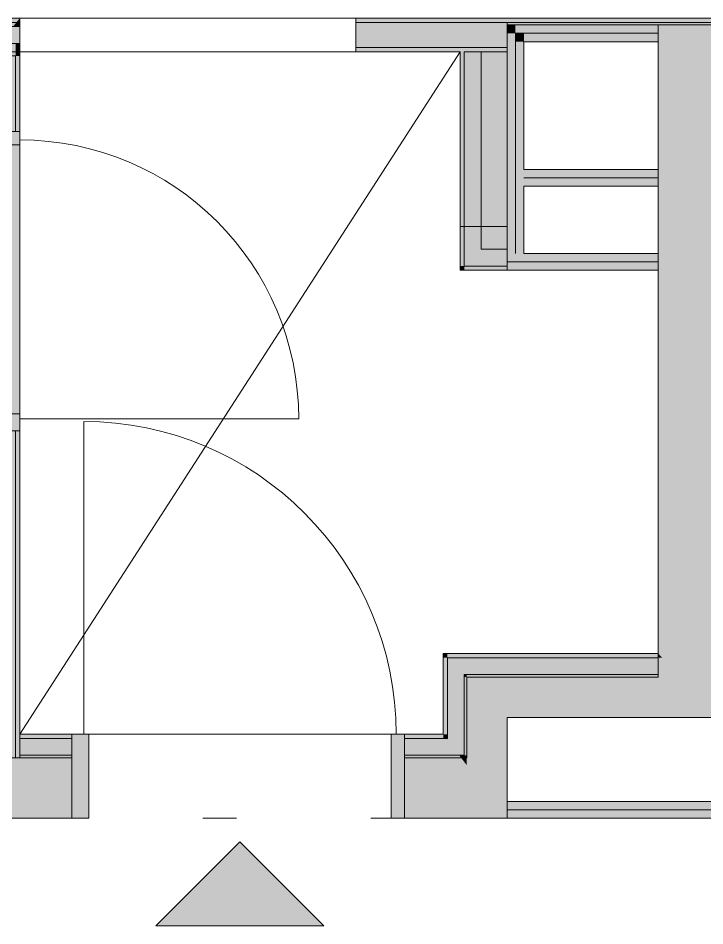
# Model space of a CAD drawing. Header units: metres. Extents: x -3 to 171, y -23 to 41.
# Drawn here: x 140.219 to 142.263, y 28.915 to 31.615 of the extents above; entities that cross this region are included whole.
import ezdxf

# ---------------------------------------------------------------- set-up
doc = ezdxf.new("R2010")
doc.units = ezdxf.units.M
doc.header["$MEASUREMENT"] = 0
doc.linetypes.add('UNSICHTBAR', pattern=[0.4, 0, -0.4])
for name, color, linetype in [('120 Wand Innen tragend', 7, 'Continuous'), ('130 Wand Innen', 7, 'Continuous'), ('170 Schachtwände', 7, 'Continuous'), ('230 Decke abgehaengt', 7, 'Continuous'), ('815 Raumbegrenzung', 7, 'Continuous'), ('905 VP Beschriftung Übersicht.Übersicht', 7, 'Continuous')]:
    doc.layers.add(name, color=color, linetype=linetype)
doc.linetypes.add('Grenze Grundstück', pattern='A,0,[1,415_260415_PP_VA_1_7 1 DG1.Shx,S=0.00031746,R=0,X=0,Y=0],-0.04,0', length=0.04)

# ---------------------------------------------------------------- blocks, each defined once
blk = doc.blocks.new('Decke_14_2', base_point=(140.2242, 29.4852))
at = {"layer": '230 Decke abgehaengt', "color": 8, "linetype": 'Grenze Grundstück', "lineweight": 13, "ltscale": 200, "flags": 128}
blk.add_lwpolyline([(140.2242, 29.4852), (141.4842, 29.4852), (141.4842, 29.7252), (142.1242, 29.7252), (142.1242, 30.8652), (141.6742, 30.8652), (141.6742, 30.9952), (141.5342, 30.9952), (141.5342, 31.5152), (141.2242, 31.5152), (141.2242, 31.6152), (140.2242, 31.6152)], close=True, dxfattribs=at)
blk = doc.blocks.new('Wand_10_2', base_point=(142.7492, 31.6152))
at = {"layer": '130 Wand Innen', "linetype": 'Continuous', "lineweight": 0, "true_color": 0x000000}
blk.add_hatch(color=18, dxfattribs=at).paths.add_polyline_path([(142.7492, 31.6152), (141.6742, 31.6152), (141.6742, 31.6027), (142.7492, 31.6027)])
at = {"layer": '130 Wand Innen', "linetype": 'Continuous', "lineweight": 0, "true_color": 0xffffff}
blk.add_hatch(color=7, dxfattribs=at).paths.add_polyline_path([(141.6742, 31.5952), (142.7492, 31.5952), (142.7492, 31.6027), (141.6742, 31.6027)])
at = {"layer": '130 Wand Innen', "color": 7, "linetype": 'Continuous', "lineweight": 18}
blk.add_line((141.6742, 31.6027), (142.7492, 31.6027), dxfattribs=at)
at = {"layer": '130 Wand Innen', "color": 7, "linetype": 'Continuous', "lineweight": 18, "flags": 128}
for points in [[(142.7492, 31.6152), (141.6742, 31.6152)], [(141.6742, 31.6027), (141.6742, 31.5952)], [(141.6742, 31.5952), (142.7492, 31.5952)], [(142.7492, 31.5952), (142.7492, 31.6152)]]:
    blk.add_lwpolyline(points, dxfattribs=at)
blk = doc.blocks.new('Metall Zargentür Typ3 27[6]_2', base_point=(133.3792, 35.4602))
at = {"layer": '120 Wand Innen tragend', "linetype": 'Continuous', "lineweight": 0, "true_color": 0xffffff}
for points in [[(140.3792, 29.4852), (140.3792, 29.2352), (140.4292, 29.2352), (140.4292, 29.4852)], [(141.3692, 29.2352), (141.3692, 29.4852), (141.3292, 29.4852), (141.3292, 29.2352)]]:
    blk.add_hatch(color=7, dxfattribs=at).paths.add_polyline_path(points)
at = {"layer": '120 Wand Innen tragend', "color": 8, "linetype": 'Continuous', "lineweight": 0}
blk.add_line((140.4142, 29.4852), (140.4142, 30.4152), dxfattribs=at)
at = {"layer": '120 Wand Innen tragend', "color": 7, "linetype": 'UNSICHTBAR', "lineweight": 13}
for p, q in [((141.3692, 29.4852), (140.3792, 29.4852)), ((141.3692, 29.2352), (140.3792, 29.2352))]:
    blk.add_line(p, q, dxfattribs=at)
at = {"layer": '120 Wand Innen tragend', "color": 7, "linetype": 'Continuous', "lineweight": 13}
for p, q in [((140.3792, 29.4852), (140.4292, 29.4852)), ((140.3792, 29.2352), (140.3792, 29.4852)), ((140.3792, 29.4852), (140.3792, 29.4727)), ((140.3792, 29.4852), (140.3792, 29.4727)), ((140.4292, 29.4852), (140.4292, 29.2352)), ((141.3292, 29.2352), (141.3292, 29.4852)), ((141.3292, 29.4852), (141.3692, 29.4852)), ((141.3692, 29.4852), (141.3692, 29.2352)), ((141.3692, 29.4852), (141.3692, 29.4727)), ((141.3692, 29.4852), (141.3692, 29.4727)), ((140.3792, 29.4727), (140.3792, 29.4227)), ((140.3792, 29.4727), (140.3792, 29.4227)), ((141.3692, 29.4727), (141.3692, 29.4227)), ((141.3692, 29.4727), (141.3692, 29.4227)), ((140.3792, 29.4227), (140.3792, 29.4152)), ((140.3792, 29.4227), (140.3792, 29.4152)), ((141.3692, 29.4227), (141.3692, 29.4152)), ((141.3692, 29.4227), (141.3692, 29.4152)), ((140.4292, 29.2352), (140.3792, 29.2352)), ((141.3692, 29.2352), (141.3292, 29.2352))]:
    blk.add_line(p, q, dxfattribs=at)
at = {"layer": '120 Wand Innen tragend', "color": 7, "linetype": 'Continuous', "lineweight": 18}
for p, q in [((140.3792, 29.4152), (140.3792, 29.2352)), ((140.3792, 29.4152), (140.3792, 29.2352)), ((141.3692, 29.4152), (141.3692, 29.2352)), ((141.3692, 29.4152), (141.3692, 29.2352))]:
    blk.add_line(p, q, dxfattribs=at)
at = {"layer": '120 Wand Innen tragend', "color": 8, "linetype": 'Continuous', "lineweight": 0}
blk.add_arc((140.4142, 29.4852), 0.93, 0, 90, dxfattribs=at)
blk = doc.blocks.new('Wand_30_2', base_point=(140.2242, 29.4152))
at = {"layer": '120 Wand Innen tragend', "linetype": 'Continuous', "lineweight": 0, "true_color": 0x000000}
for points in [[(140.2242, 29.4852), (140.2242, 29.4727), (140.3792, 29.4727), (140.3792, 29.4852)], [(141.3692, 29.4727), (141.4842, 29.4727), (141.4842, 29.4852), (141.3692, 29.4852)], [(141.4967, 29.4852), (141.4842, 29.4852), (141.4937, 29.4727), (141.4967, 29.4727)], [(141.4937, 29.4727), (141.4842, 29.4852), (141.4842, 29.4727)], [(140.2242, 29.4727), (140.2242, 29.4227), (140.3792, 29.4227), (140.3792, 29.4727)], [(141.3692, 29.4227), (141.4967, 29.4227), (141.4967, 29.4688), (141.4937, 29.4727), (141.3692, 29.4727)], [(141.4937, 29.4727), (141.4967, 29.4688), (141.4967, 29.4727)], [(141.5467, 29.4227), (141.5467, 29.4727), (141.4967, 29.4727), (141.4967, 29.4688), (141.5317, 29.4227)], [(141.4967, 29.4227), (141.5317, 29.4227), (141.4967, 29.4688)], [(140.2242, 29.4152), (140.2242, 29.2352), (140.3792, 29.2352), (140.3792, 29.4152)], [(141.3692, 29.2352), (141.5542, 29.2352), (141.5542, 29.3931), (141.5374, 29.4152), (141.3692, 29.4152)], [(141.5374, 29.4152), (141.5467, 29.403), (141.5467, 29.4152)], [(141.5467, 29.4152), (141.5467, 29.403), (141.5542, 29.3931), (141.5542, 29.4152)], [(141.6742, 29.4152), (141.5542, 29.4152), (141.5542, 29.3931), (141.6742, 29.2352)], [(141.5542, 29.3931), (141.5542, 29.2352), (141.6742, 29.2352)]]:
    blk.add_hatch(color=18, dxfattribs=at).paths.add_polyline_path(points)
at = {"layer": '120 Wand Innen tragend', "linetype": 'Continuous', "lineweight": 0, "true_color": 0xffffff}
for points in [[(140.2242, 29.4227), (140.2242, 29.4152), (140.3792, 29.4152), (140.3792, 29.4227)], [(141.5317, 29.4227), (141.3692, 29.4227), (141.3692, 29.4152), (141.5374, 29.4152)], [(141.5467, 29.4152), (141.5467, 29.4227), (141.5317, 29.4227), (141.5374, 29.4152)], [(141.5542, 29.4152), (141.5542, 29.4227), (141.5467, 29.4227), (141.5467, 29.4152)]]:
    blk.add_hatch(color=7, dxfattribs=at).paths.add_polyline_path(points)
at = {"layer": '120 Wand Innen tragend', "color": 7, "linetype": 'Continuous', "lineweight": 13}
for p, q in [((140.3792, 29.4852), (140.3792, 29.4727)), ((141.3692, 29.4852), (141.3692, 29.4727)), ((141.4967, 29.4727), (141.4967, 29.4852)), ((140.3792, 29.4727), (140.2242, 29.4727)), ((140.3792, 29.4727), (140.3792, 29.4227)), ((141.4937, 29.4727), (141.3692, 29.4727)), ((141.3692, 29.4727), (141.3692, 29.4227)), ((141.4967, 29.4727), (141.4937, 29.4727)), ((141.5467, 29.4227), (141.5467, 29.4727)), ((140.3792, 29.4227), (140.2242, 29.4227)), ((140.3792, 29.4227), (140.3792, 29.4152)), ((141.5317, 29.4227), (141.3692, 29.4227)), ((141.3692, 29.4227), (141.3692, 29.4152)), ((141.5467, 29.4227), (141.5317, 29.4227))]:
    blk.add_line(p, q, dxfattribs=at)
at = {"layer": '120 Wand Innen tragend', "color": 7, "linetype": 'Continuous', "lineweight": 18}
for p, q in [((140.3792, 29.4152), (140.2242, 29.4152)), ((140.3792, 29.4152), (140.3792, 29.2352)), ((141.5374, 29.4152), (141.3692, 29.4152)), ((141.3692, 29.4152), (141.3692, 29.2352)), ((141.5467, 29.4152), (141.5374, 29.4152)), ((141.5542, 29.4152), (141.5467, 29.4152)), ((141.5542, 29.4152), (141.5542, 29.4227))]:
    blk.add_line(p, q, dxfattribs=at)
at = {"layer": '120 Wand Innen tragend', "color": 7, "linetype": 'Continuous', "lineweight": 13, "flags": 128}
for points in [[(140.3792, 29.4852), (140.2242, 29.4852)], [(140.2242, 29.4852), (140.2242, 29.4727)], [(141.4842, 29.4852), (141.3692, 29.4852)], [(140.2242, 29.4727), (140.2242, 29.4227)], [(140.2242, 29.4227), (140.2242, 29.4152)]]:
    blk.add_lwpolyline(points, dxfattribs=at)
at = {"layer": '120 Wand Innen tragend', "color": 7, "linetype": 'Continuous', "lineweight": 18, "flags": 128}
for points in [[(141.6742, 29.2352), (141.6742, 29.4152)], [(140.2242, 29.2352), (140.3792, 29.2352)], [(141.3692, 29.2352), (141.6742, 29.2352)]]:
    blk.add_lwpolyline(points, dxfattribs=at)
at = {"layer": '120 Wand Innen tragend', "color": 7, "linetype": 'Continuous', "lineweight": 13}
blk.add_blockref('Metall Zargentür Typ3 27[6]_2', (133.3792, 35.4602), dxfattribs=at)
blk = doc.blocks.new('Wand_44_2', base_point=(141.6742, 31.6152))
at = {"layer": '130 Wand Innen', "linetype": 'Continuous', "lineweight": 0, "true_color": 0x000000}
for points in [[(141.6742, 31.6152), (141.2242, 31.6152), (141.2242, 31.6027), (141.6742, 31.6027)], [(141.6742, 31.6027), (141.2242, 31.6027), (141.2242, 31.5277), (141.6742, 31.5277)], [(141.2242, 31.5152), (141.6742, 31.5152), (141.6742, 31.5277), (141.2242, 31.5277)]]:
    blk.add_hatch(color=18, dxfattribs=at).paths.add_polyline_path(points)
at = {"layer": '130 Wand Innen', "color": 7, "linetype": 'Continuous', "lineweight": 18}
for p, q in [((141.6742, 31.6027), (141.2242, 31.6027)), ((141.2242, 31.5277), (141.6742, 31.5277))]:
    blk.add_line(p, q, dxfattribs=at)
at = {"layer": '130 Wand Innen', "color": 7, "linetype": 'Continuous', "lineweight": 18, "flags": 128}
for points in [[(141.6742, 31.6152), (141.2242, 31.6152)], [(141.2242, 31.6152), (141.2242, 31.5152)], [(141.6742, 31.5152), (141.6742, 31.6027)], [(141.2242, 31.5152), (141.5342, 31.5152)], [(141.5467, 31.5152), (141.6742, 31.5152)]]:
    blk.add_lwpolyline(points, dxfattribs=at)
blk = doc.blocks.new('Metall Zargentür Typ3 27[10]_2', base_point=(133.3792, 35.4602))
at = {"layer": '130 Wand Innen', "linetype": 'Continuous', "lineweight": 0, "true_color": 0xffffff}
for points in [[(140.1242, 31.2781), (140.1242, 31.2381), (140.2242, 31.2381), (140.2242, 31.2781)], [(140.2242, 30.3881), (140.2242, 30.4381), (140.1242, 30.4381), (140.1242, 30.3881)]]:
    blk.add_hatch(color=7, dxfattribs=at).paths.add_polyline_path(points)
at = {"layer": '130 Wand Innen', "color": 7, "linetype": 'Grenze Grundstück', "lineweight": 13, "ltscale": 200}
for p, q in [((140.1242, 31.2781), (140.1242, 30.3881)), ((140.2242, 31.2781), (140.2242, 30.3881))]:
    blk.add_line(p, q, dxfattribs=at)
at = {"layer": '130 Wand Innen', "color": 7, "linetype": 'Continuous', "lineweight": 13}
for p, q in [((140.1242, 31.2781), (140.1242, 31.2381)), ((140.2242, 31.2781), (140.1242, 31.2781)), ((140.2242, 31.2381), (140.2242, 31.2781)), ((140.1242, 31.2381), (140.2242, 31.2381)), ((140.2242, 30.4381), (140.1242, 30.4381)), ((140.1242, 30.4381), (140.1242, 30.3881)), ((140.2242, 30.3881), (140.2242, 30.4381)), ((140.1242, 30.3881), (140.2242, 30.3881))]:
    blk.add_line(p, q, dxfattribs=at)
at = {"layer": '130 Wand Innen', "color": 7, "linetype": 'Continuous', "lineweight": 18}
for p, q in [((140.1242, 31.2781), (140.1367, 31.2781)), ((140.1242, 31.2781), (140.1367, 31.2781)), ((140.1367, 31.2781), (140.2117, 31.2781)), ((140.1367, 31.2781), (140.2117, 31.2781)), ((140.2117, 31.2781), (140.2242, 31.2781)), ((140.2117, 31.2781), (140.2242, 31.2781)), ((140.1242, 30.3881), (140.1367, 30.3881)), ((140.1242, 30.3881), (140.1367, 30.3881)), ((140.1367, 30.3881), (140.2117, 30.3881)), ((140.1367, 30.3881), (140.2117, 30.3881)), ((140.2117, 30.3881), (140.2242, 30.3881)), ((140.2117, 30.3881), (140.2242, 30.3881))]:
    blk.add_line(p, q, dxfattribs=at)
at = {"layer": '130 Wand Innen', "color": 8, "linetype": 'Continuous', "lineweight": 0}
blk.add_line((140.2242, 30.4231), (141.0542, 30.4231), dxfattribs=at)
blk.add_arc((140.2242, 30.4231), 0.83, 0, 90, dxfattribs=at)
blk = doc.blocks.new('Wand_45_2', base_point=(140.1242, 31.6152))
at = {"layer": '130 Wand Innen', "linetype": 'Continuous', "lineweight": 0, "true_color": 0x000000}
for points in [[(140.2242, 31.5027), (140.2242, 31.5152), (140.2117, 31.5152), (140.2117, 31.5027)], [(140.1242, 31.4902), (140.1342, 31.5027), (140.1242, 31.5027)], [(140.1342, 31.5027), (140.1242, 31.4902), (140.1367, 31.4902), (140.1367, 31.5027)], [(140.1242, 31.4902), (140.1242, 31.2781), (140.1367, 31.2781), (140.1367, 31.4902)], [(140.2117, 31.5027), (140.1367, 31.5027), (140.1367, 31.2781), (140.2117, 31.2781)], [(140.2242, 31.5027), (140.2117, 31.5027), (140.2117, 31.2781), (140.2242, 31.2781)], [(140.1242, 29.4152), (140.1367, 29.4152), (140.1367, 30.3881), (140.1242, 30.3881)], [(140.1367, 30.3881), (140.1367, 29.4152), (140.2117, 29.4152), (140.2117, 30.3881)], [(140.2117, 30.3881), (140.2117, 29.4152), (140.2242, 29.4152), (140.2242, 30.3881)]]:
    blk.add_hatch(color=18, dxfattribs=at).paths.add_polyline_path(points)
at = {"layer": '130 Wand Innen', "linetype": 'Continuous', "lineweight": 13, "true_color": 0xe8e2dc}
blk.add_hatch(color=254, dxfattribs=at).paths.add_polyline_path([(140.1242, 30.3881), (140.2242, 30.3881), (140.2242, 31.2781), (140.1242, 31.2781)])
at = {"layer": '130 Wand Innen', "color": 7, "linetype": 'Continuous', "lineweight": 18}
for p, q in [((140.2117, 31.5152), (140.2242, 31.5152)), ((140.1367, 31.5027), (140.1342, 31.5027)), ((140.1367, 31.5027), (140.2117, 31.5027)), ((140.1367, 31.5027), (140.1367, 31.2781)), ((140.2117, 31.2781), (140.2117, 31.5027)), ((140.1242, 31.2781), (140.1367, 31.2781)), ((140.1367, 31.2781), (140.2117, 31.2781)), ((140.2117, 31.2781), (140.2242, 31.2781)), ((140.1242, 30.3881), (140.1367, 30.3881)), ((140.1367, 30.3881), (140.1367, 29.4152)), ((140.1367, 30.3881), (140.2117, 30.3881)), ((140.2117, 29.4152), (140.2117, 30.3881)), ((140.2117, 30.3881), (140.2242, 30.3881))]:
    blk.add_line(p, q, dxfattribs=at)
at = {"layer": '130 Wand Innen', "color": 7, "linetype": 'Continuous', "lineweight": 18, "flags": 128}
for points in [[(140.2242, 31.2781), (140.2242, 31.5152)], [(140.1242, 31.4902), (140.1242, 31.2781)], [(140.1242, 30.3881), (140.1242, 29.6152)], [(140.2242, 29.4152), (140.2242, 30.3881)], [(140.1242, 29.6027), (140.1242, 29.4152)], [(140.1242, 29.4152), (140.1367, 29.4152)], [(140.1367, 29.4152), (140.2117, 29.4152)], [(140.2117, 29.4152), (140.2242, 29.4152)]]:
    blk.add_lwpolyline(points, dxfattribs=at)
at = {"layer": '130 Wand Innen', "color": 7, "linetype": 'Continuous', "lineweight": 13}
blk.add_blockref('Metall Zargentür Typ3 27[10]_2', (133.3792, 35.4602), dxfattribs=at)
blk = doc.blocks.new('Wand_48_2', base_point=(136.8242, 29.4152))
at = {"layer": '120 Wand Innen tragend', "linetype": 'Continuous', "lineweight": 0, "true_color": 0x000000}
blk.add_hatch(color=18, dxfattribs=at).paths.add_polyline_path([(136.8242, 29.2352), (140.2242, 29.2352), (140.2242, 29.4152), (136.8242, 29.4152)])
at = {"layer": '120 Wand Innen tragend', "color": 7, "linetype": 'Continuous', "lineweight": 18, "flags": 128}
for points in [[(140.2242, 29.4152), (136.8242, 29.4152)], [(136.8242, 29.2352), (139.7942, 29.2352)], [(139.9142, 29.2352), (140.2242, 29.2352)]]:
    blk.add_lwpolyline(points, dxfattribs=at)
blk = doc.blocks.new('Wand_87_2', base_point=(142.3042, 31.4152))
at = {"layer": '120 Wand Innen tragend', "linetype": 'Continuous', "lineweight": 0, "true_color": 0x000000}
for points in [[(142.1242, 31.4152), (142.3042, 31.4152), (142.1242, 31.5952)], [(142.1242, 31.5952), (142.3042, 31.4152), (142.3042, 31.5952)], [(144.2842, 31.5952), (142.3042, 31.5952), (142.3042, 31.4152), (144.2842, 31.4152)], [(144.2842, 31.4152), (144.4642, 31.4152), (144.4642, 31.5952)], [(144.2842, 31.5952), (144.2842, 31.4152), (144.4642, 31.5952)]]:
    blk.add_hatch(color=18, dxfattribs=at).paths.add_polyline_path(points)
at = {"layer": '120 Wand Innen tragend', "color": 7, "linetype": 'Continuous', "lineweight": 18, "flags": 128}
for points in [[(142.1242, 31.5952), (142.1242, 31.4152)], [(142.7492, 31.5952), (142.1242, 31.5952)], [(144.4642, 31.5952), (142.9292, 31.5952)], [(144.4642, 31.5952), (144.4642, 31.4152)], [(142.3042, 31.4152), (144.2842, 31.4152)]]:
    blk.add_lwpolyline(points, dxfattribs=at)
blk = doc.blocks.new('Wand_88_2', base_point=(142.3042, 29.7252))
at = {"layer": '120 Wand Innen tragend', "linetype": 'Continuous', "lineweight": 0, "true_color": 0x000000}
for points in [[(142.1242, 31.4152), (142.1242, 29.7252), (142.1905, 29.6552), (142.3042, 29.6552), (142.3042, 31.4152)], [(142.136, 29.7127), (142.1242, 29.7252), (142.1242, 29.7127)], [(142.1242, 29.6627), (142.1834, 29.6627), (142.136, 29.7127), (142.1242, 29.7127)], [(142.1242, 29.6552), (142.1905, 29.6552), (142.1834, 29.6627), (142.1242, 29.6627)], [(142.1242, 29.6552), (142.1242, 29.5352), (142.3042, 29.5352), (142.1905, 29.6552)], [(142.3042, 29.6552), (142.1905, 29.6552), (142.3042, 29.5352)]]:
    blk.add_hatch(color=18, dxfattribs=at).paths.add_polyline_path(points)
at = {"layer": '120 Wand Innen tragend', "color": 7, "linetype": 'Continuous', "lineweight": 18}
for p, q in [((142.1242, 29.7127), (142.1242, 29.7252)), ((142.1242, 29.6627), (142.1242, 29.7127)), ((142.1242, 29.6552), (142.1242, 29.6627))]:
    blk.add_line(p, q, dxfattribs=at)
at = {"layer": '120 Wand Innen tragend', "color": 7, "linetype": 'Continuous', "lineweight": 18, "flags": 128}
for points in [[(142.1242, 31.4152), (142.1242, 29.7252)], [(142.3042, 29.5352), (142.3042, 31.4152)], [(142.3042, 29.5352), (142.1242, 29.5352)]]:
    blk.add_lwpolyline(points, dxfattribs=at)
blk = doc.blocks.new('Wand_94_2', base_point=(141.4842, 29.4152))
at = {"layer": '120 Wand Innen tragend', "linetype": 'Continuous', "lineweight": 0, "true_color": 0x000000}
for points in [[(141.4967, 29.7252), (141.4842, 29.7252), (141.4967, 29.7127)], [(141.4842, 29.7127), (141.4967, 29.7127), (141.4842, 29.7252)], [(141.4842, 29.4852), (141.4967, 29.4852), (141.4967, 29.7127), (141.4842, 29.7127)], [(141.5467, 29.7127), (141.4967, 29.7127), (141.5467, 29.6627)], [(141.5467, 29.6627), (141.4967, 29.7127), (141.4967, 29.6627)], [(141.5467, 29.4727), (141.5467, 29.6627), (141.4967, 29.6627), (141.4967, 29.4727)], [(141.6742, 29.6552), (141.5542, 29.6552), (141.6742, 29.5352)], [(141.6742, 29.5352), (141.5542, 29.6552), (141.5542, 29.5352)], [(141.6742, 29.4152), (141.6742, 29.5352), (141.5542, 29.5352), (141.5542, 29.4152)]]:
    blk.add_hatch(color=18, dxfattribs=at).paths.add_polyline_path(points)
at = {"layer": '120 Wand Innen tragend', "linetype": 'Continuous', "lineweight": 0, "true_color": 0xffffff}
for points in [[(141.5542, 29.6627), (141.5467, 29.6627), (141.5542, 29.6552)], [(141.5542, 29.6552), (141.5467, 29.6627), (141.5467, 29.6552)], [(141.5542, 29.4227), (141.5542, 29.6552), (141.5467, 29.6552), (141.5467, 29.4227)]]:
    blk.add_hatch(color=7, dxfattribs=at).paths.add_polyline_path(points)
at = {"layer": '120 Wand Innen tragend', "color": 7, "linetype": 'Continuous', "lineweight": 13}
for p, q in [((141.5467, 29.7127), (141.4967, 29.7127)), ((141.4967, 29.7127), (141.4967, 29.6627)), ((141.4967, 29.6627), (141.4967, 29.4852)), ((141.5542, 29.6627), (141.5467, 29.6627)), ((141.5467, 29.6627), (141.5467, 29.6552)), ((141.5467, 29.6552), (141.5467, 29.4727)), ((141.4967, 29.4727), (141.4967, 29.4852)), ((141.5467, 29.4227), (141.5467, 29.4727))]:
    blk.add_line(p, q, dxfattribs=at)
at = {"layer": '120 Wand Innen tragend', "color": 7, "linetype": 'Continuous', "lineweight": 18}
for p, q in [((141.6742, 29.6552), (141.5542, 29.6552)), ((141.5542, 29.6552), (141.5542, 29.5352)), ((141.5542, 29.5352), (141.5542, 29.4227)), ((141.5542, 29.4152), (141.5542, 29.4227))]:
    blk.add_line(p, q, dxfattribs=at)
at = {"layer": '120 Wand Innen tragend', "color": 7, "linetype": 'Continuous', "lineweight": 13, "flags": 128}
for points in [[(141.4842, 29.7252), (141.4967, 29.7252)], [(141.4842, 29.7252), (141.4842, 29.4852)]]:
    blk.add_lwpolyline(points, dxfattribs=at)
at = {"layer": '120 Wand Innen tragend', "color": 7, "linetype": 'Continuous', "lineweight": 18, "flags": 128}
blk.add_lwpolyline([(141.6742, 29.4152), (141.6742, 29.5352)], dxfattribs=at)
blk = doc.blocks.new('Wand_95_2', base_point=(141.4842, 29.7252))
at = {"layer": '120 Wand Innen tragend', "linetype": 'Continuous', "lineweight": 0, "true_color": 0x000000}
for points in [[(141.4967, 29.7127), (142.1242, 29.7127), (142.1242, 29.7252), (141.4967, 29.7252)], [(141.5467, 29.6627), (142.1242, 29.6627), (142.1242, 29.7127), (141.5467, 29.7127)], [(141.6742, 29.5352), (142.1242, 29.5352), (142.1242, 29.6552), (141.6742, 29.6552)]]:
    blk.add_hatch(color=18, dxfattribs=at).paths.add_polyline_path(points)
at = {"layer": '120 Wand Innen tragend', "linetype": 'Continuous', "lineweight": 0, "true_color": 0xffffff}
blk.add_hatch(color=7, dxfattribs=at).paths.add_polyline_path([(141.5542, 29.6552), (142.1242, 29.6552), (142.1242, 29.6627), (141.5542, 29.6627)])
at = {"layer": '120 Wand Innen tragend', "color": 7, "linetype": 'Continuous', "lineweight": 13}
for p, q in [((141.5467, 29.7127), (141.4967, 29.7127)), ((142.1242, 29.7127), (141.5467, 29.7127)), ((141.5542, 29.6627), (141.5467, 29.6627)), ((142.1242, 29.6627), (141.5542, 29.6627))]:
    blk.add_line(p, q, dxfattribs=at)
at = {"layer": '120 Wand Innen tragend', "color": 7, "linetype": 'Continuous', "lineweight": 18}
for p, q in [((142.1242, 29.7127), (142.1242, 29.7252)), ((142.1242, 29.6627), (142.1242, 29.7127)), ((141.6742, 29.6552), (141.5542, 29.6552)), ((142.1242, 29.6552), (141.6742, 29.6552)), ((142.1242, 29.6552), (142.1242, 29.6627))]:
    blk.add_line(p, q, dxfattribs=at)
at = {"layer": '120 Wand Innen tragend', "color": 7, "linetype": 'Continuous', "lineweight": 13, "flags": 128}
blk.add_lwpolyline([(142.1242, 29.7252), (141.4967, 29.7252)], dxfattribs=at)
at = {"layer": '120 Wand Innen tragend', "color": 7, "linetype": 'Continuous', "lineweight": 18, "flags": 128}
blk.add_lwpolyline([(141.6742, 29.5352), (142.1242, 29.5352)], dxfattribs=at)
blk = doc.blocks.new('Wand_96_2', base_point=(141.6742, 29.2352))
at = {"layer": '170 Schachtwände', "linetype": 'Continuous', "lineweight": 0, "true_color": 0x000000}
for points in [[(142.3042, 29.2852), (141.6742, 29.2852), (141.6742, 29.2602), (142.3042, 29.2602)], [(142.3292, 29.2602), (141.6742, 29.2602), (141.6742, 29.2352), (142.3292, 29.2352)]]:
    blk.add_hatch(color=18, dxfattribs=at).paths.add_polyline_path(points)
at = {"layer": '170 Schachtwände', "color": 7, "linetype": 'Continuous', "lineweight": 18}
for p, q in [((141.6742, 29.2602), (142.3042, 29.2602)), ((142.3042, 29.2602), (142.3292, 29.2602))]:
    blk.add_line(p, q, dxfattribs=at)
at = {"layer": '170 Schachtwände', "color": 7, "linetype": 'Continuous', "lineweight": 18, "flags": 128}
for points in [[(142.3042, 29.2852), (141.6742, 29.2852)], [(141.6742, 29.2602), (141.6742, 29.2852)], [(141.6742, 29.2352), (141.6742, 29.2602)], [(141.6742, 29.2352), (142.3292, 29.2352)]]:
    blk.add_lwpolyline(points, dxfattribs=at)
blk = doc.blocks.new('Wand_106_2', base_point=(141.6742, 30.8652))
at = {"layer": '170 Schachtwände', "linetype": 'Continuous', "lineweight": 0, "true_color": 0x000000}
for points in [[(141.6742, 30.8902), (142.1242, 30.8902), (142.1242, 30.9152), (141.6742, 30.9152)], [(141.6742, 30.8652), (142.1242, 30.8652), (142.1242, 30.8902), (141.6742, 30.8902)]]:
    blk.add_hatch(color=18, dxfattribs=at).paths.add_polyline_path(points)
at = {"layer": '170 Schachtwände', "color": 7, "linetype": 'Continuous', "lineweight": 18}
blk.add_line((141.6742, 30.8902), (142.1242, 30.8902), dxfattribs=at)
at = {"layer": '170 Schachtwände', "color": 7, "linetype": 'Continuous', "lineweight": 18, "flags": 128}
for points in [[(141.6742, 30.9152), (141.6742, 30.8652)], [(142.1242, 30.9152), (141.7242, 30.9152)], [(142.1242, 30.8652), (142.1242, 30.9152)], [(141.6742, 30.8652), (142.1242, 30.8652)]]:
    blk.add_lwpolyline(points, dxfattribs=at)
blk = doc.blocks.new('Wand_107_2', base_point=(141.6742, 31.5952))
at = {"layer": '170 Schachtwände', "linetype": 'Continuous', "lineweight": 0, "true_color": 0x000000}
for points in [[(141.6742, 31.5702), (141.6992, 31.5702), (141.6742, 31.5952)], [(141.6992, 31.5952), (141.6742, 31.5952), (141.6992, 31.5702)], [(141.6992, 31.5702), (142.1242, 31.5702), (142.1242, 31.5952), (141.6992, 31.5952)], [(141.7242, 31.5452), (141.6992, 31.5702), (141.6992, 31.5452)], [(141.7242, 31.5702), (141.6992, 31.5702), (141.7242, 31.5452)], [(141.7242, 31.5452), (142.1242, 31.5452), (142.1242, 31.5702), (141.7242, 31.5702)]]:
    blk.add_hatch(color=18, dxfattribs=at).paths.add_polyline_path(points)
at = {"layer": '170 Schachtwände', "color": 7, "linetype": 'Continuous', "lineweight": 18}
for p, q in [((141.7242, 31.5702), (141.6992, 31.5702)), ((142.1242, 31.5702), (141.7242, 31.5702))]:
    blk.add_line(p, q, dxfattribs=at)
at = {"layer": '170 Schachtwände', "color": 7, "linetype": 'Continuous', "lineweight": 18, "flags": 128}
for points in [[(141.6742, 31.5952), (141.6742, 31.5702)], [(142.1242, 31.5952), (141.6742, 31.5952)], [(142.1242, 31.5952), (142.1242, 31.5702)], [(142.1242, 31.5702), (142.1242, 31.5452)], [(141.7242, 31.5452), (142.1242, 31.5452)]]:
    blk.add_lwpolyline(points, dxfattribs=at)
blk = doc.blocks.new('Wand_108_2', base_point=(141.6742, 30.8652))
at = {"layer": '170 Schachtwände', "linetype": 'Continuous', "lineweight": 0, "true_color": 0x000000}
for points in [[(141.6742, 30.9152), (141.6992, 30.9152), (141.6992, 31.5702), (141.6742, 31.5702)], [(141.6992, 31.5452), (141.6992, 30.9152), (141.7242, 30.9152), (141.7242, 31.5452)]]:
    blk.add_hatch(color=18, dxfattribs=at).paths.add_polyline_path(points)
at = {"layer": '170 Schachtwände', "color": 7, "linetype": 'Continuous', "lineweight": 18}
for p, q in [((141.6992, 31.5702), (141.6992, 31.5452)), ((141.6992, 31.5452), (141.6992, 30.9152))]:
    blk.add_line(p, q, dxfattribs=at)
at = {"layer": '170 Schachtwände', "color": 7, "linetype": 'Continuous', "lineweight": 18, "flags": 128}
for points in [[(141.6742, 31.5702), (141.6742, 30.9152)], [(141.7242, 31.1652), (141.7242, 31.5452)], [(141.7242, 30.9152), (141.7242, 31.1152)]]:
    blk.add_lwpolyline(points, dxfattribs=at)
blk = doc.blocks.new('Wand_112_2', base_point=(141.6742, 31.1152))
at = {"layer": '170 Schachtwände', "linetype": 'Continuous', "lineweight": 0, "true_color": 0x000000}
for points in [[(141.7242, 31.1402), (142.1242, 31.1402), (142.1242, 31.1652), (141.7242, 31.1652)], [(141.7242, 31.1152), (142.1242, 31.1152), (142.1242, 31.1402), (141.7242, 31.1402)]]:
    blk.add_hatch(color=18, dxfattribs=at).paths.add_polyline_path(points)
at = {"layer": '170 Schachtwände', "color": 7, "linetype": 'Continuous', "lineweight": 18}
blk.add_line((141.7242, 31.1402), (142.1242, 31.1402), dxfattribs=at)
at = {"layer": '170 Schachtwände', "color": 7, "linetype": 'Continuous', "lineweight": 18, "flags": 128}
for points in [[(142.1242, 31.1652), (141.7242, 31.1652)], [(142.1242, 31.1152), (142.1242, 31.1652)], [(141.7242, 31.1152), (142.1242, 31.1152)]]:
    blk.add_lwpolyline(points, dxfattribs=at)
blk = doc.blocks.new('Wand_124_2', base_point=(141.6742, 30.8652))
at = {"layer": '130 Wand Innen', "linetype": 'Continuous', "lineweight": 0, "true_color": 0xffffff}
for points in [[(141.5967, 31.0052), (141.5967, 30.9277), (141.6742, 31.0052)], [(141.5967, 30.9277), (141.6742, 30.9277), (141.6742, 31.0052)]]:
    blk.add_hatch(color=7, dxfattribs=at).paths.add_polyline_path(points)
at = {"layer": '130 Wand Innen', "linetype": 'Continuous', "lineweight": 0, "true_color": 0x000000}
for points in [[(141.5467, 30.9277), (141.5467, 30.8777), (141.5967, 30.9277)], [(141.5967, 30.9277), (141.5467, 30.8777), (141.5967, 30.8777)], [(141.5967, 30.8777), (141.6742, 30.8777), (141.6742, 30.9277), (141.5967, 30.9277)], [(141.5467, 30.8777), (141.5342, 30.8777), (141.5342, 30.8652)], [(141.5467, 30.8777), (141.5342, 30.8652), (141.5467, 30.8652)], [(141.5467, 30.8652), (141.6742, 30.8652), (141.6742, 30.8777), (141.5467, 30.8777)]]:
    blk.add_hatch(color=18, dxfattribs=at).paths.add_polyline_path(points)
at = {"layer": '130 Wand Innen', "color": 7, "linetype": 'Continuous', "lineweight": 18}
for p, q in [((141.5967, 31.0052), (141.5967, 30.9277)), ((141.5467, 30.9277), (141.5467, 30.8777)), ((141.5967, 30.9277), (141.6742, 30.9277)), ((141.5467, 30.8777), (141.5967, 30.8777)), ((141.5967, 30.8777), (141.6742, 30.8777))]:
    blk.add_line(p, q, dxfattribs=at)
at = {"layer": '130 Wand Innen', "color": 7, "linetype": 'Continuous', "lineweight": 18, "flags": 128}
for points in [[(141.6742, 30.9277), (141.6742, 31.0052)], [(141.6742, 30.8777), (141.6742, 30.9277)], [(141.5342, 30.8652), (141.5342, 30.8777)], [(141.5342, 30.8652), (141.6742, 30.8652)], [(141.6742, 30.8652), (141.6742, 30.8777)]]:
    blk.add_lwpolyline(points, dxfattribs=at)
at = {"layer": '130 Wand Innen', "color": 7, "linetype": 'Continuous', "lineweight": 18}
blk.add_point((141.6742, 30.9277), dxfattribs=at)
blk = doc.blocks.new('Wand_125_2', base_point=(141.5342, 30.8652))
at = {"layer": '130 Wand Innen', "linetype": 'Continuous', "lineweight": 0, "true_color": 0x000000}
for points in [[(141.5342, 31.5152), (141.5342, 30.8777), (141.5467, 30.8777), (141.5467, 31.5152)], [(141.5967, 30.9277), (141.5967, 31.5152), (141.5467, 31.5152), (141.5467, 30.9277)]]:
    blk.add_hatch(color=18, dxfattribs=at).paths.add_polyline_path(points)
at = {"layer": '130 Wand Innen', "linetype": 'Continuous', "lineweight": 0, "true_color": 0xffffff}
blk.add_hatch(color=7, dxfattribs=at).paths.add_polyline_path([(141.6742, 31.0052), (141.6742, 31.5152), (141.5967, 31.5152), (141.5967, 31.0052)])
at = {"layer": '130 Wand Innen', "color": 7, "linetype": 'Continuous', "lineweight": 18}
for p, q in [((141.5467, 31.5152), (141.5467, 30.9277)), ((141.5967, 31.5152), (141.5967, 31.0052)), ((141.5967, 31.0052), (141.5967, 30.9277)), ((141.5467, 30.9277), (141.5467, 30.8777))]:
    blk.add_line(p, q, dxfattribs=at)
at = {"layer": '130 Wand Innen', "color": 7, "linetype": 'Continuous', "lineweight": 18, "flags": 128}
for points in [[(141.5342, 31.5152), (141.5342, 30.8777)], [(141.5467, 31.5152), (141.5967, 31.5152)], [(141.5967, 31.5152), (141.6742, 31.5152)], [(141.6742, 31.0052), (141.6742, 31.5152)]]:
    blk.add_lwpolyline(points, dxfattribs=at)
blk = doc.blocks.new('Wand_139_2', base_point=(140.1242, 31.6152))
at = {"layer": '130 Wand Innen', "linetype": 'Continuous', "lineweight": 0, "true_color": 0x000000}
for points in [[(140.2242, 31.6152), (136.8242, 31.6152), (136.8242, 31.6027), (140.2142, 31.6027)], [(140.2142, 31.6027), (136.8242, 31.6027), (136.8242, 31.5902), (140.2042, 31.5902)], [(140.2042, 31.5902), (136.8242, 31.5902), (136.8242, 31.5402), (140.1642, 31.5402)], [(140.2117, 31.5402), (140.2117, 31.5902), (140.2042, 31.5902), (140.1642, 31.5402)], [(140.2117, 31.5902), (140.2117, 31.5996), (140.2042, 31.5902)], [(140.2242, 31.5902), (140.2242, 31.6027), (140.2142, 31.6027), (140.2117, 31.5996), (140.2117, 31.5902)], [(140.2242, 31.5402), (140.2242, 31.5902), (140.2117, 31.5902), (140.2117, 31.5402)], [(140.2142, 31.6027), (140.2242, 31.6027), (140.2242, 31.6152)], [(136.8242, 31.5027), (140.1342, 31.5027), (140.1442, 31.5152), (136.8242, 31.5152)], [(140.2117, 31.5027), (140.2117, 31.5152), (140.1442, 31.5152), (140.1367, 31.5059), (140.1367, 31.5027)], [(140.1242, 31.5027), (136.8242, 31.5027), (136.8242, 31.4902), (140.1242, 31.4902)], [(140.1367, 31.5027), (140.1367, 31.5059), (140.1342, 31.5027)]]:
    blk.add_hatch(color=18, dxfattribs=at).paths.add_polyline_path(points)
at = {"layer": '130 Wand Innen', "linetype": 'Continuous', "lineweight": 0, "true_color": 0xffffff}
for points in [[(136.8242, 31.5152), (140.1442, 31.5152), (140.1642, 31.5402), (136.8242, 31.5402)], [(140.2117, 31.5152), (140.2117, 31.5402), (140.1642, 31.5402), (140.1442, 31.5152)], [(140.2242, 31.5152), (140.2242, 31.5402), (140.2117, 31.5402), (140.2117, 31.5152)]]:
    blk.add_hatch(color=7, dxfattribs=at).paths.add_polyline_path(points)
at = {"layer": '130 Wand Innen', "color": 7, "linetype": 'Continuous', "lineweight": 18}
for p, q in [((140.2142, 31.6027), (136.8242, 31.6027)), ((140.2042, 31.5902), (136.8242, 31.5902)), ((140.2042, 31.5902), (140.2117, 31.5902)), ((140.2117, 31.5902), (140.2242, 31.5902)), ((140.2142, 31.6027), (140.2242, 31.6027)), ((136.8242, 31.5402), (140.1642, 31.5402)), ((140.1642, 31.5402), (140.2117, 31.5402)), ((140.2117, 31.5402), (140.2242, 31.5402)), ((136.8242, 31.5152), (140.1442, 31.5152)), ((140.1442, 31.5152), (140.2117, 31.5152)), ((140.2117, 31.5152), (140.2242, 31.5152)), ((136.8242, 31.5027), (140.1342, 31.5027)), ((140.1367, 31.5027), (140.1342, 31.5027)), ((140.1367, 31.5027), (140.2117, 31.5027))]:
    blk.add_line(p, q, dxfattribs=at)
at = {"layer": '130 Wand Innen', "color": 7, "linetype": 'Continuous', "lineweight": 18, "flags": 128}
for points in [[(136.8242, 31.6152), (136.8242, 31.6027)], [(136.8242, 31.6027), (136.8242, 31.5902)], [(136.8242, 31.5902), (136.8242, 31.5402)], [(136.9117, 31.6152), (136.8367, 31.6152)], [(140.2242, 31.6152), (136.9242, 31.6152)], [(140.2242, 31.6152), (140.2242, 31.6027)], [(140.2242, 31.6027), (140.2242, 31.5902)], [(140.2242, 31.5902), (140.2242, 31.5402)], [(136.8242, 31.5402), (136.8242, 31.5152)], [(140.2242, 31.5402), (140.2242, 31.5152)], [(136.8242, 31.5152), (136.8242, 31.5027)], [(136.8242, 31.5027), (136.8242, 31.4902)], [(136.8367, 31.4902), (136.9117, 31.4902)], [(136.9242, 31.4902), (139.0242, 31.4902)], [(139.0367, 31.4902), (139.1117, 31.4902)], [(139.1242, 31.4902), (140.1242, 31.4902)]]:
    blk.add_lwpolyline(points, dxfattribs=at)

msp = doc.modelspace()

# ---------------------------------------------------------------- hatches: boundary and pattern name
at = {"layer": '905 VP Beschriftung Übersicht.Übersicht', "linetype": 'Continuous', "lineweight": 13}
msp.add_hatch(color=7, dxfattribs=at).paths.add_polyline_path([(141.1292, 28.9152), (140.8792, 29.1652), (140.6292, 28.9152)])

# ---------------------------------------------------------------- linework, layer by layer
at = {"layer": '230 Decke abgehaengt', "color": 8, "linetype": 'Grenze Grundstück', "lineweight": 13, "ltscale": 200}
msp.add_line((140.2242, 29.4852), (141.5342, 31.5152), dxfattribs=at)
at = {"layer": '815 Raumbegrenzung', "color": 8, "linetype": 'Continuous', "lineweight": 13}
msp.add_lwpolyline([(140.2242, 31.5152), (141.2242, 31.5152), (141.2242, 31.6152)], dxfattribs=at)
at = {"layer": '905 VP Beschriftung Übersicht.Übersicht', "color": 7, "linetype": 'Continuous', "lineweight": 13, "flags": 128}
msp.add_lwpolyline([(141.1292, 28.9152), (140.8792, 29.1652), (140.6292, 28.9152)], close=True, dxfattribs=at)

# ---------------------------------------------------------------- block references
at = {"layer": '120 Wand Innen tragend', "color": 7, "lineweight": 25}
for name, p in [('Wand_87_2', (142.3042, 31.4152)), ('Wand_88_2', (142.3042, 29.7252)), ('Wand_30_2', (140.2242, 29.4152)), ('Wand_94_2', (141.4842, 29.4152)), ('Wand_95_2', (141.4842, 29.7252)), ('Wand_48_2', (136.8242, 29.4152))]:
    msp.add_blockref(name, p, dxfattribs=at)
at = {"layer": '130 Wand Innen', "color": 7, "lineweight": 35}
for name, p in [('Wand_139_2', (140.1242, 31.6152)), ('Wand_44_2', (141.6742, 31.6152)), ('Wand_10_2', (142.7492, 31.6152)), ('Wand_45_2', (140.1242, 31.6152)), ('Wand_125_2', (141.5342, 30.8652)), ('Wand_124_2', (141.6742, 30.8652))]:
    msp.add_blockref(name, p, dxfattribs=at)
at = {"layer": '170 Schachtwände', "color": 7, "lineweight": 35}
for name, p in [('Wand_107_2', (141.6742, 31.5952)), ('Wand_108_2', (141.6742, 30.8652)), ('Wand_112_2', (141.6742, 31.1152)), ('Wand_106_2', (141.6742, 30.8652)), ('Wand_96_2', (141.6742, 29.2352))]:
    msp.add_blockref(name, p, dxfattribs=at)
at = {"layer": '230 Decke abgehaengt', "color": 8, "linetype": 'Grenze Grundstück', "lineweight": 13, "ltscale": 200}
msp.add_blockref('Decke_14_2', (140.2242, 29.4852), dxfattribs=at)

doc.saveas('drawing.dxf')
